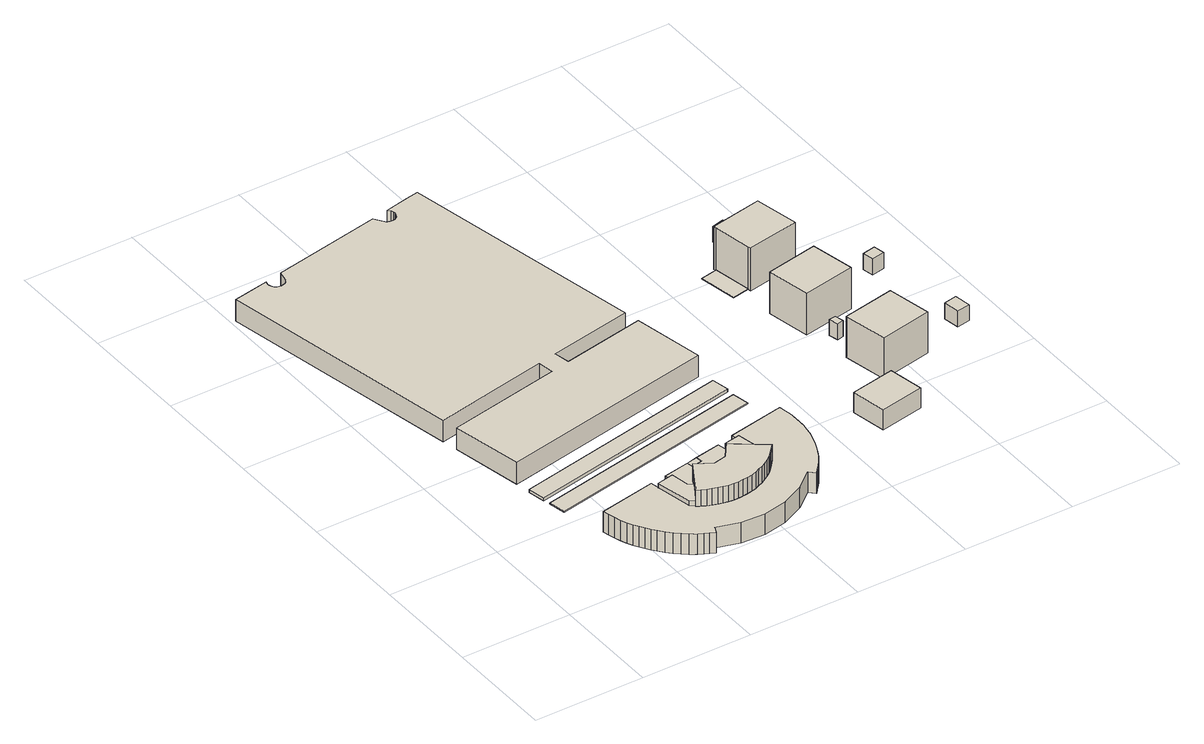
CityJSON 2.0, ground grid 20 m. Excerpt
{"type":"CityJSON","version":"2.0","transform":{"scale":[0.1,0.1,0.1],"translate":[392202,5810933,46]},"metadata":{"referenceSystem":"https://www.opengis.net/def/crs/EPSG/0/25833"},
"CityObjects":{
"building1":{"type":"Building","attributes":{"Gemeindeschluessel":"11000008","BezugspunktDach":"2200","function":"51009_1610","measuredHeight":4.48,"storeysAboveGround":0},"address":[{"country":"Germany","locality":"Berlin"}],"geometry":[{"type":"Solid","lod":"1","boundaries":[[[[0,1,2,3,4,5]],[[6,7,8,9,10,11]],[[6,11,5,4]],[[7,6,4,3]],[[8,7,3,2]],[[9,8,2,1]],[[10,9,1,0]],[[11,10,0,5]]]]}]},
"building2":{"type":"Building","attributes":{"Gemeindeschluessel":"11000008","function":"31001_2000"},"address":[{"country":"Germany","locality":"Berlin","thoroughfareNumber":"137 (2)","thoroughfareName":"Mohriner Allee"}],"children":["building2-1","building2-2","building2-3"]},
"building2-1":{"type":"BuildingPart","attributes":{"BezugspunktDach":"2200","measuredHeight":3.93,"storeysAboveGround":1},"parents":["building2"],"geometry":[{"type":"MultiSurface","lod":"1","boundaries":[[[12,13,14,15,16,17,18,19,20,21,22,23,24,25,26,27,28,29,30,31,32,33,34,35,36,37,38,39,40,41,42,43,44,45,46,47,48,49,50,51,52,53,54,55,56,57,58,59,60,61,62,63,64,65,66,67,68,69,70,71,72,73,74,75,76,77,78,79]],[[80,81,82,83,84,85,86,87,88,89,90,91,92,93,94,95,96,97,98,99,100,101,102,103,104,105,106,107,108,109,110,111,112,113,114,115,116,117,118,119,120,121,122,123,124,125,126,127,128,129,130,131,132,133,134,135,136,137,138,139,140,141,142,143,144,145,146,147]],[[80,147,79,78]],[[81,80,78,77]],[[82,81,77,76]],[[83,82,76,148,149]],[[84,83,149,150]],[[85,84,74,150,151]],[[86,85,151,152,72]],[[87,86,152,153]],[[88,87,71,153,154,155]],[[89,88,70,154,156,69]],[[90,89,69,156,157,68]],[[91,90,68,157,158]],[[92,91,158,159]],[[93,92,160,159,161]],[[94,93,162,161,163]],[[95,94,64,163,164]],[[96,95,164,165,62]],[[97,96,165,166]],[[98,97,61,166,167]],[[99,98,168,167,169]],[[100,99,169,170]],[[101,100,171,170,172]],[[102,101,57,172,173]],[[103,102,56,173,174]],[[104,103,174,175,54]],[[105,104,54,53]],[[106,105,53,52]],[[107,106,52,51]],[[108,107,51,50]],[[109,108,50,49]],[[110,109,49,48]],[[111,110,48,47]],[[112,111,47,46]],[[113,112,46,45]],[[114,113,45,44]],[[115,114,44,43]],[[116,115,43,42]],[[117,116,42,41]],[[118,117,41,40]],[[119,118,40,39]],[[120,119,39,38]],[[121,120,38,37]],[[122,121,37,36]],[[123,122,36,35]],[[124,123,35,34]],[[125,124,34,33]],[[126,125,33,32]],[[127,126,32,31]],[[128,127,31,30]],[[129,128,30,29]],[[130,129,29,28]],[[131,130,28,27]],[[132,131,27,26]],[[133,132,26,25]],[[134,133,25,24]],[[135,134,24,23]],[[136,135,23,22]],[[137,136,22,21]],[[138,137,21,20]],[[139,138,20,19]],[[140,139,19,18]],[[141,140,18,17]],[[142,141,17,16]],[[143,142,16,15]],[[144,143,15,14]],[[145,144,14,13]],[[146,145,13,12]],[[147,146,12,79]],[[149,148,76,75]],[[150,149,176,75,74]],[[151,150,74,73]],[[177,73,72,152,151]],[[153,152,72,71]],[[155,154,153,71,70]],[[69,156,154,70]],[[68,157,156,69]],[[158,157,68,67]],[[159,158,67,66]],[[161,159,160,66,65]],[[163,161,162,65,64]],[[164,163,64,63]],[[63,62,165,164]],[[166,165,62,61]],[[167,166,61,60]],[[169,167,168,60,59]],[[170,169,59,58]],[[172,170,171,58,57,178]],[[173,172,57,56]],[[174,173,56,55]],[[179,55,54,175,174]]]}]},
"building2-2":{"type":"BuildingPart","attributes":{"BezugspunktDach":"2200","measuredHeight":6.91,"storeysAboveGround":1},"parents":["building2"],"geometry":[{"type":"MultiSurface","lod":"1","boundaries":[[[180,181,182,183,184,185,186,187,188,189,190,191,192,193,194,195,196,197,198,199,200,201,202,203,204,205,206,207,208]],[[148,209,210,211,212,213,214,175,174,173,172,170,169,167,166,165,164,163,161,159,158,157,156,154,153,152,151,150,149]],[[76,75,149,208,207]],[[209,148,207,206]],[[215,216,206,205]],[[210,209,8,217]],[[218,215,219,205,204]],[[211,210,217,220]],[[212,211,220,221,222,218,204,203]],[[223,224,222,203,202]],[[213,212,221,225]],[[226,227,224,225,226,214,213,202,201]],[[175,214,201,200]],[[228,55,54,229,200,199]],[[56,55,199,198]],[[57,56,173,198,197]],[[58,57,197,196]],[[169,59,58,196,195]],[[60,59,195,194]],[[61,60,194,193]],[[62,61,193,192]],[[230,63,62,192,191]],[[163,64,63,164,191,190]],[[65,64,190,189]],[[231,66,65,161,189,188]],[[67,66,188,187]],[[232,68,67,187,186]],[[156,69,68,186,185]],[[154,70,69,185,184]],[[153,71,70,184,183]],[[72,71,153,183,182]],[[233,73,72,182,181]],[[74,73,151,181,180]],[[75,74,150,180,208]],[[148,149,75,76]],[[217,8,216,215]],[[220,217,219,215,218]],[[218,222,221,220]],[[225,221,222,224,223]],[[225,224,227,226]],[[174,175,229,54,55,228]],[[173,174,55,56]],[[172,173,56,57]],[[170,172,57,58]],[[170,58,59,169]],[[167,169,59,60]],[[166,167,60,61]],[[234,165,166,235,61,62]],[[164,165,62,63,230]],[[164,63,64,163]],[[161,163,64,65]],[[159,161,65,66,231]],[[158,159,66,67]],[[157,158,236,67,68,232]],[[157,68,69,156]],[[156,69,70,154]],[[154,70,71,153]],[[152,153,71,72]],[[151,152,237,72,73,233]],[[150,151,73,74]],[[149,150,74,75]]]}]},
"building2-3":{"type":"BuildingPart","attributes":{"BezugspunktDach":"2200","measuredHeight":3.52,"storeysAboveGround":1},"parents":["building2"],"geometry":[{"type":"MultiSurface","lod":"1","boundaries":[[[238,216,215,218,222,224,227,239,240,241,242,243,244,245]],[[246,247,248,249,250,251,226,225,221,220,217,8,7,252]],[[246,252,245,244]],[[247,246,244,243]],[[248,247,243,242]],[[249,248,242,241]],[[250,249,241,240]],[[251,250,240,239]],[[226,251,239,227]],[[7,8,216,238]],[[252,7,238,245]],[[226,227,224,225]],[[253,221,225,224,222]],[[221,222,218,220]],[[217,220,254,218,215]],[[8,217,215,216]]]}]},
"building3":{"type":"Building","attributes":{"Gemeindeschluessel":"11000008","BezugspunktDach":"2200","function":"51009_1610","measuredHeight":3.52,"storeysAboveGround":0},"address":[{"country":"Germany","locality":"Berlin"}],"geometry":[{"type":"Solid","lod":"1","boundaries":[[[[243,242,241,244]],[[249,248,247,246]],[[249,246,244,241]],[[248,249,241,242]],[[247,248,242,243]],[[246,247,243,244]]]]}]},
"building4":{"type":"Building","attributes":{"Gemeindeschluessel":"11000008","BezugspunktDach":"2200","function":"31001_2741","measuredHeight":0.256,"storeysAboveGround":1},"address":[{"country":"Germany","locality":"Berlin","thoroughfareNumber":"137 (6)","thoroughfareName":"Mohriner Allee"}],"geometry":[{"type":"Solid","lod":"1","boundaries":[[[[255,256,257,258]],[[259,260,261,262]],[[259,262,258,257]],[[260,259,257,256]],[[261,260,256,255]],[[262,261,255,258]]]]}]},
"building5":{"type":"Building","attributes":{"Gemeindeschluessel":"11000008","BezugspunktDach":"2200","function":"31001_2741","measuredHeight":0.629,"storeysAboveGround":1},"address":[{"country":"Germany","locality":"Berlin","thoroughfareNumber":"137 (5)","thoroughfareName":"Mohriner Allee"}],"geometry":[{"type":"Solid","lod":"1","boundaries":[[[[263,264,265,266]],[[267,268,269,270]],[[267,270,266,265]],[[268,267,265,264]],[[269,268,264,263]],[[270,269,263,266]]]]}]},
"building6":{"type":"Building","attributes":{"Gemeindeschluessel":"11000008","BezugspunktDach":"2200","function":"31001_2741","measuredHeight":4.15,"storeysAboveGround":1},"address":[{"country":"Germany","locality":"Berlin","thoroughfareNumber":"137 (1)","thoroughfareName":"Mohriner Allee"}],"geometry":[{"type":"Solid","lod":"1","boundaries":[[[[271,272,273,274,275,276,277,278,279,280,281,282,283,284,285,286,287,288,289,290,291,292,293,294,295,296,297,298,299,300,301,302,303,304,305,306,307,308,309,310,311,312,313,314]],[[315,316,317,318,319,320,321,322,323,324,325,326,327,328,329,330,331,332,333,334,335,336,337,338,339,340,341,342,343,344,345,346,347,348,349,350,351,352,353,354,355,356,357,358]],[[315,358,314,313]],[[316,315,313,312]],[[317,316,312,311]],[[318,317,311,310]],[[319,318,310,309]],[[320,319,309,308]],[[321,320,308,307]],[[322,321,307,306]],[[323,322,306,305]],[[324,323,305,304]],[[325,324,304,303]],[[326,325,303,302]],[[327,326,302,301]],[[328,327,301,300]],[[329,328,300,299]],[[330,329,299,298]],[[331,330,298,297]],[[332,331,297,296]],[[333,332,296,295]],[[334,333,295,294]],[[335,334,294,293]],[[336,335,293,292]],[[337,336,292,291]],[[338,337,291,290]],[[339,338,290,289]],[[340,339,289,288]],[[341,340,288,287]],[[342,341,287,286]],[[343,342,286,285]],[[344,343,285,284]],[[345,344,284,283]],[[346,345,283,282]],[[347,346,282,281]],[[348,347,281,280]],[[349,348,280,279]],[[350,349,279,278]],[[351,350,278,277]],[[352,351,277,276]],[[353,352,276,275]],[[354,353,275,274]],[[355,354,274,273]],[[356,355,273,272]],[[357,356,272,271]],[[358,357,271,314]]]]}]},
"building7":{"type":"Building","attributes":{"Gemeindeschluessel":"11000008","BezugspunktDach":"2200","function":"51009_1610","measuredHeight":4.55,"storeysAboveGround":0},"address":[{"country":"Germany","locality":"Berlin"}],"geometry":[{"type":"Solid","lod":"1","boundaries":[[[[359,360,361,362,363,364]],[[365,366,367,226,251,368]],[[365,368,364,363]],[[366,365,363,362]],[[367,366,362,361]],[[226,367,361,360]],[[251,226,360,359]],[[368,251,359,364]]]]}]},
"building8":{"type":"Building","attributes":{"Gemeindeschluessel":"11000008","BezugspunktDach":"2200","function":"31001_2580","measuredHeight":3.85,"storeysAboveGround":1},"address":[{"country":"Germany","locality":"Berlin","thoroughfareNumber":"65","thoroughfareName":"An der Neumark"}],"geometry":[{"type":"Solid","lod":"1","boundaries":[[[[369,370,371,372]],[[373,374,375,376]],[[373,376,372,371]],[[374,373,371,370]],[[375,374,370,369]],[[376,375,369,372]]]]}]},
"building9":{"type":"Building","attributes":{"Gemeindeschluessel":"11000008","BezugspunktDach":"2200","function":"51009_1610","measuredHeight":0.121,"storeysAboveGround":0},"address":[{"country":"Germany","locality":"Berlin"}],"geometry":[{"type":"Solid","lod":"1","boundaries":[[[[377,378,379,380]],[[381,382,383,384]],[[381,384,380,379]],[[382,381,379,378]],[[383,382,378,377]],[[384,383,377,380]]]]}]},
"building10":{"type":"Building","attributes":{"Gemeindeschluessel":"11000008","BezugspunktDach":"2200","function":"31001_2723","measuredHeight":3,"storeysAboveGround":1},"address":[{"country":"Germany","locality":"Berlin","thoroughfareNumber":"69 (1)","thoroughfareName":"An der Neumark"}],"geometry":[{"type":"Solid","lod":"1","boundaries":[[[[385,386,387,388]],[[389,390,391,392]],[[389,392,388,387]],[[390,389,387,386]],[[391,390,386,385]],[[392,391,385,388]]]]}]},
"building11":{"type":"Building","attributes":{"Gemeindeschluessel":"11000008","BezugspunktDach":"2200","function":"31001_1010","measuredHeight":9.34,"storeysAboveGround":2},"address":[{"country":"Germany","locality":"Berlin","thoroughfareNumber":"67","thoroughfareName":"An der Neumark"}],"geometry":[{"type":"Solid","lod":"1","boundaries":[[[[393,394,395,396]],[[397,398,399,400]],[[397,400,396,395]],[[398,397,395,394]],[[399,398,394,393]],[[400,399,393,396]]]]}]},
"building12":{"type":"Building","attributes":{"Gemeindeschluessel":"11000008","BezugspunktDach":"2200","function":"31001_1010","measuredHeight":9.66,"storeysAboveGround":2},"address":[{"country":"Germany","locality":"Berlin","thoroughfareNumber":"69","thoroughfareName":"An der Neumark"}],"geometry":[{"type":"Solid","lod":"1","boundaries":[[[[401,402,403,404]],[[405,406,407,408]],[[405,408,404,403]],[[406,405,403,402]],[[407,406,402,401]],[[408,407,401,404]]]]}]},
"building13":{"type":"Building","attributes":{"Gemeindeschluessel":"11000008","BezugspunktDach":"2200","function":"31001_1010","measuredHeight":9.76,"storeysAboveGround":2},"address":[{"country":"Germany","locality":"Berlin","thoroughfareNumber":"71","thoroughfareName":"An der Neumark"}],"geometry":[{"type":"Solid","lod":"1","boundaries":[[[[409,410,411,412,413,414]],[[415,416,417,382,381,418]],[[415,418,414,413]],[[416,415,413,412]],[[417,416,412,411]],[[382,417,411,410]],[[381,382,410,409]],[[418,381,409,414]]]]}]},
"building14":{"type":"Building","attributes":{"Gemeindeschluessel":"11000008","BezugspunktDach":"2200","function":"31001_2723","measuredHeight":0.21,"storeysAboveGround":1},"address":[{"country":"Germany","locality":"Berlin","thoroughfareNumber":"71 (1)","thoroughfareName":"An der Neumark"}],"geometry":[{"type":"Solid","lod":"1","boundaries":[[[[419,420,421,422]],[[423,424,425,426]],[[423,426,422,421]],[[424,423,421,420]],[[425,424,420,419]],[[426,425,419,422]]]]}]},
"building15":{"type":"Building","attributes":{"Gemeindeschluessel":"11000008","BezugspunktDach":"2200","function":"31001_2723","measuredHeight":3,"storeysAboveGround":1},"address":[{"country":"Germany","locality":"Berlin","thoroughfareNumber":"89 (1)","thoroughfareName":"An der Neumark"}],"geometry":[{"type":"Solid","lod":"1","boundaries":[[[[427,428,429,430]],[[431,432,433,434]],[[431,434,430,429]],[[432,431,429,428]],[[433,432,428,427]],[[434,433,427,430]]]]}]},
"building16":{"type":"Building","attributes":{"Gemeindeschluessel":"11000008","BezugspunktDach":"2200","function":"31001_2723","measuredHeight":3,"storeysAboveGround":1},"address":[{"country":"Germany","locality":"Berlin","thoroughfareNumber":"73 (1)","thoroughfareName":"An der Neumark"}],"geometry":[{"type":"Solid","lod":"1","boundaries":[[[[435,436,437,438]],[[439,440,441,442]],[[439,442,438,437]],[[440,439,437,436]],[[441,440,436,435]],[[442,441,435,438]]]]}]},
"building17":{"type":"Building","attributes":{"Gemeindeschluessel":"11000008","BezugspunktDach":"2200","function":"31001_2723","measuredHeight":3,"storeysAboveGround":1},"address":[{"country":"Germany","locality":"Berlin","thoroughfareNumber":"77 (1)","thoroughfareName":"An der Neumark"}],"geometry":[{"type":"Solid","lod":"1","boundaries":[[[[443,444,445,446]],[[447,448,449,450]],[[447,450,446,445]],[[448,447,445,444]],[[449,448,444,443]],[[450,449,443,446]]]]}]}
},
"vertices":[
[284,90,54],[292,85,54],[315,123,54],[307,128,54],[301,162,54],[271,156,54],[301,162,9],[307,128,9],[315,123,9],[292,85,9],[284,90,9],[271,156,9],
[168,140,46],[171,128,46],[175,117,46],[179,106,46],[184,96,46],[189,87,46],[194,79,46],[200,71,46],[206,63,46],[214,53,46],[223,44,46],[232,36,46],[242,28,46],[253,21,46],[261,16,46],[269,12,46],[278,8,46],[284,20,46],[325,8,46],[368,6,46],[411,14,46],[451,33,46],[484,60,46],[494,50,46],[500,57,46],[507,65,46],[513,73,46],[520,83,46],[526,95,46],[532,107,46],[537,119,46],[541,131,46],[544,142,46],[546,154,46],[548,166,46],[548,178,46],[548,190,46],[548,202,46],[546,213,46],[544,225,46],[441,205,46],[457,124,46],[452,117,46],[455,115,46],[448,107,46],[441,99,46],[434,92,46],[426,86,46],[418,81,46],[410,76,46],[402,73,46],[394,69,46],[385,67,46],[376,65,46],[367,64,46],[358,63,46],[349,63,46],[340,64,46],[331,66,46],[323,68,46],[314,71,46],[306,74,46],[298,78,46],[290,82,46],[292,85,46],[284,90,46],[268,171,46],[165,151,46],[268,171,7],[284,90,7],[292,85,7],[290,82,7],[298,78,7],[306,74,7],[314,71,7],[323,68,7],[331,66,7],[340,64,7],[349,63,7],[358,63,7],[367,64,7],[376,65,7],[385,67,7],[394,69,7],[402,73,7],[410,76,7],[418,81,7],[426,86,7],[434,92,7],[441,99,7],[448,107,7],[455,115,7],[452,117,7],[457,124,7],[441,205,7],[544,225,7],[546,213,7],[548,202,7],[548,190,7],[548,178,7],[548,166,7],[546,154,7],[544,142,7],[541,131,7],[537,119,7],[532,107,7],[526,95,7],[520,83,7],[513,73,7],[507,65,7],[500,57,7],[494,50,7],[484,60,7],[451,33,7],[411,14,7],[368,6,7],[325,8,7],[284,20,7],[278,8,7],[269,12,7],[261,16,7],[253,21,7],[242,28,7],[232,36,7],[223,44,7],[214,53,7],[206,63,7],[200,71,7],[194,79,7],[189,87,7],[184,96,7],[179,106,7],[175,117,7],[171,128,7],[168,140,7],[165,151,7],[292,85,8],[290,82,8],[298,78,8],[306,74,8],[314,71,8],[323,68,8],[331,66,8],[331,66,42],[340,64,8],[349,63,8],[358,63,8],[367,64,8],[367,64,27],[376,65,8],[376,65,27],[385,67,8],[394,69,8],[402,73,8],[410,76,8],[418,81,8],[418,81,29],[426,86,8],[434,92,8],[434,92,27],[441,99,8],[448,107,8],[455,115,8],[452,117,8],[290,82,25],[306,74,29],[441,99,13],[455,115,35],
[298,78,77],[306,74,77],[314,71,77],[323,68,77],[331,66,77],[340,64,77],[349,63,77],[358,63,77],[367,64,77],[376,65,77],[385,67,77],[394,69,77],[402,73,77],[410,76,77],[418,81,77],[426,86,77],[434,92,77],[441,99,77],[448,107,77],[455,115,77],[452,117,77],[417,143,77],[398,157,77],[378,130,77],[355,125,77],[326,142,77],[315,123,77],[292,85,77],[290,82,77],[315,123,8],[326,142,8],[355,125,8],[378,130,8],[398,157,8],[417,143,8],[326,142,44],[315,123,44],[326,142,9],[355,125,44],[326,142,18],[355,125,9],[378,130,9],[378,130,44],[398,157,24],[398,157,44],[398,157,9],[417,143,9],[417,143,44],[455,115,21],[452,117,26],[394,69,27],[367,64,17],[349,63,27],[306,74,20],[402,73,30],[410,76,36],[358,63,27],[314,71,25],
[307,128,44],[421,150,44],[412,199,44],[365,190,44],[367,178,44],[347,174,44],[345,186,44],[298,177,44],[345,186,9],[347,174,9],[367,178,9],[365,190,9],[412,199,9],[421,150,9],[298,177,9],[378,130,20],[355,125,35],
[143,225,11],[537,302,11],[531,333,11],[137,256,11],[531,333,9],[537,302,9],[143,225,9],[137,256,9],
[134,268,15],[529,346,15],[523,377,15],[128,299,15],[523,377,9],[529,346,9],[134,268,9],[128,299,9],
[94,485,49],[300,525,49],[305,497,49],[100,457,49],[125,329,49],[515,405,49],[490,533,49],[340,504,49],[335,532,49],[485,561,49],[398,1003,49],[376,999,49],[333,990,49],[337,985,49],[339,981,49],[339,977,49],[338,974,49],[337,970,49],[335,967,49],[332,965,49],[329,963,49],[325,963,49],[322,963,49],[318,964,49],[315,965,49],[313,968,49],[302,984,49],[105,946,49],[102,929,49],[100,925,49],[98,922,49],[95,919,49],[91,918,49],[87,917,49],[83,918,49],[79,919,49],[76,921,49],[74,924,49],[72,928,49],[71,932,49],[72,936,49],[73,939,49],[31,931,49],[8,927,49],[31,931,8],[73,939,8],[72,936,8],[71,932,8],[72,928,8],[74,924,8],[76,921,8],[79,919,8],[83,918,8],[87,917,8],[91,918,8],[95,919,8],[98,922,8],[100,925,8],[102,929,8],[105,946,8],[302,984,8],[313,968,8],[315,965,8],[318,964,8],[322,963,8],[325,963,8],[329,963,8],[332,965,8],[335,967,8],[337,970,8],[338,974,8],[339,977,8],[339,981,8],[337,985,8],[333,990,8],[376,999,8],[398,1003,8],[485,561,8],[335,532,8],[340,504,8],[490,533,8],[515,405,8],[125,329,8],[100,457,8],[305,497,8],[300,525,8],[94,485,8],[8,927,8],
[421,150,54],[417,143,54],[452,117,54],[457,124,54],[444,190,54],[415,185,54],[444,190,9],[457,124,9],[452,117,9],[415,185,9],
[669,125,50],[749,140,50],[737,204,50],[657,189,50],[737,204,12],[749,140,12],[669,125,12],[657,189,12],
[676,545,10],[707,551,10],[694,620,10],[663,614,10],[694,620,9],[707,551,9],[676,545,9],[663,614,9],
[745,362,41],[757,365,41],[753,381,41],[741,379,41],[753,381,11],[757,365,11],[745,362,11],[741,379,11],
[746,236,89],[840,255,89],[824,334,89],[730,316,89],[824,334,11],[840,255,11],[746,236,11],[730,316,11],
[713,400,89],[808,418,89],[792,497,89],[698,479,89],[792,497,10],[808,418,10],[713,400,10],[698,479,10],
[694,620,90],[707,551,90],[708,546,90],[803,564,90],[787,643,90],[693,625,90],[787,643,9],[803,564,9],[708,546,9],[693,625,9],
[733,638,11],[765,644,11],[761,666,11],[728,660,11],[761,666,9],[765,644,9],[733,638,9],[728,660,9],
[736,665,39],[758,670,39],[754,690,39],[732,685,39],[754,690,9],[758,670,9],[736,665,9],[732,685,9],
[917,286,41],[941,290,41],[936,320,41],[912,315,41],[936,320,11],[941,290,11],[917,286,11],[912,315,11],
[886,474,40],[910,479,40],[906,499,40],[882,494,40],[906,499,10],[910,479,10],[886,474,10],[882,494,10]
]}
